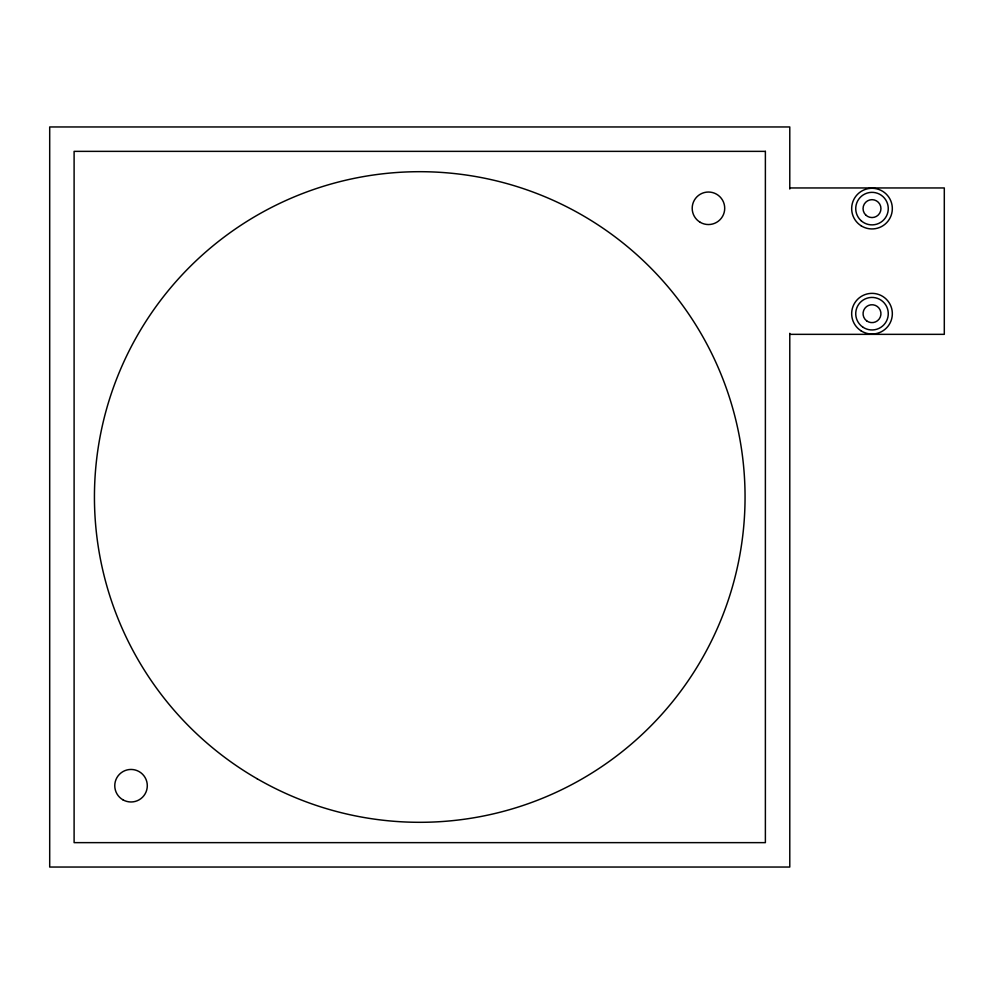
<?xml version="1.0" encoding="UTF-8"?>
<svg xmlns="http://www.w3.org/2000/svg" width="994" height="994" viewBox="0 0 994 994"><rect width="100%" height="100%" fill="white"/><g stroke="black" fill="none" stroke-linecap="round" stroke-linejoin="round"><path stroke-width="1.49" d="M789.783 187.953L944.3 187.953L944.3 334.344L789.783 334.344M789.783 189.022L789.783 126.959L49.7 126.959L49.7 867.041L789.783 867.041L789.783 333.313M765.38 151.361L74.103 151.361L74.103 842.639L765.38 842.639L765.38 151.361M257.086 778.724A325.311 325.311 0 0 0 745.053 497A325.311 325.311 0 0 0 257.086 215.276A325.311 325.311 0 0 0 257.086 778.724M122.896 799.797A16.264 16.264 0 0 0 147.298 785.707A16.264 16.264 0 0 0 122.896 771.63A16.264 16.264 0 0 0 122.896 799.797M700.323 222.37A16.264 16.264 0 0 0 724.713 208.293A16.264 16.264 0 0 0 700.323 194.203A16.264 16.264 0 0 0 700.323 222.37M865.675 214.94A8.946 8.946 0 0 0 880.647 210.927A8.946 8.946 0 0 0 869.688 199.968A8.946 8.946 0 0 0 865.675 214.94M866.631 320.838A8.946 8.946 0 0 0 880.883 314.763A8.946 8.946 0 0 0 868.495 305.456A8.946 8.946 0 0 0 866.631 320.838M861.04 220.631A16.264 16.264 0 0 0 887.89 212.095A16.264 16.264 0 0 0 867.066 193.109A16.264 16.264 0 0 0 861.04 220.631M862.705 327.038A16.264 16.264 0 0 0 888.214 315.061A16.264 16.264 0 0 0 865.078 298.97A16.264 16.264 0 0 0 862.705 327.038M861.164 225.812A20.327 20.327 0 0 0 892.314 209.399A20.327 20.327 0 0 0 862.519 190.624A20.327 20.327 0 0 0 861.164 225.812M861.003 330.791A20.327 20.327 0 0 0 892.314 314.663A20.327 20.327 0 0 0 862.693 295.616A20.327 20.327 0 0 0 861.003 330.791"/></g></svg>
